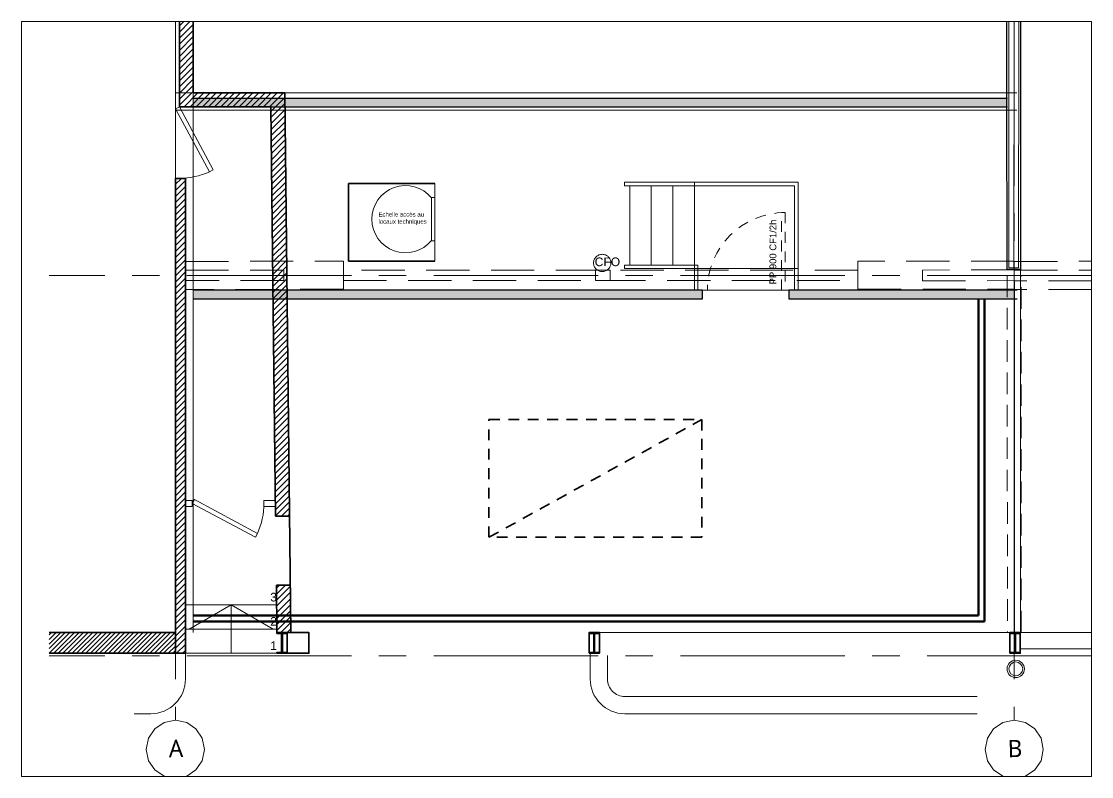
# Model space of a CAD drawing. Header units: metres. Extents: x -32.2 to 3, y -11.4 to 27.4.
# Drawn here: x -31.03 to -18.64, y -11.38 to -2.63 of the extents above; entities that cross this region are included whole.
import ezdxf
from ezdxf.xclip import XClip

# ---------------------------------------------------------------- set-up
doc = ezdxf.new("R2010")
doc.units = ezdxf.units.M
doc.header["$XCLIPFRAME"] = 0
for name, pattern in [('1808PS0Ex1$0$CENTER2', [28.575, 19.05, -3.175, 3.175, -3.175]), ('1808PS0Ex1$0$DASHED', [0.75, 0.5, -0.25]), ('1808PS0Ex1$0$DASHED2', [9.525, 6.35, -3.175]), ('1808PS0Ex1$0$INTERROMPU2', [9.525, 6.35, -3.175]), ('CACHE2', [0.1875, 0.125, -0.0625]), ('CONTINU', [0])]:
    doc.linetypes.add(name, pattern=pattern)
doc.layers.get('0').update_dxf_attribs({"linetype": 'CONTINUOUS'})
for name, color, linetype, lineweight in [('1808PS0Ex1$0$Ar0-Axe2', 25, '1808PS0Ex1$0$CENTER2', 5), ('1808PS0Ex1$0$Ar0-Handicap', 25, '1808PS0Ex1$0$INTERROMPU2', 5), ('1808PS0Ex1$0$Ar0-Texte1', 25, 'CONTINUOUS', 15), ('1808PS0Ex1$0$Ar2-Escalier', 25, 'CONTINUOUS', 9), ('1808PS0Ex1$0$Ar2-Maçon', 25, 'CONTINUOUS', 35), ('1808PS0Ex1$0$Ar2-Vue-FIN', 33, 'CONTINUOUS', 9), ('1808PS0Ex1$0$Ar6-Cloison', 25, 'CONTINUOUS', 25), ('1808PS0Ex1$0$Ar6-Projection', 33, '1808PS0Ex1$0$DASHED2', 9), ('1808PS0Ex1$0$Ar7-Menuiserie', 25, 'CONTINUOUS', 9), ('Ar0-Texte1', 2, 'CONTINUOUS', 15), ('Ar0-Texte2', 6, 'CONTINUOUS', 15), ('Ar2-Maçon', 7, 'CONTINUOUS', 35), ('Ar2-Vue-FIN', 9, 'CONTINUOUS', 9), ('Ar3-Charpente', 6, 'CONTINUOUS', 18), ('Ar6-Cloison', 3, 'CONTINUOUS', 25), ('Ar6-Doublage', 2, 'CONTINUOUS', 25), ('Ar8-Serrurerie', 4, 'CONTINUOUS', 18)]:
    doc.layers.add(name, color=color, linetype=linetype, lineweight=lineweight)
doc.layers.add('Ar0-SU', color=42, linetype='CONTINUOUS', lineweight=5, plot=False)
doc.styles.add('1808PS0Ex1$0$arial', font='arial.ttf')
doc.styles.add('1808PS0Ex1$0$HELV', font='swiss.ttf')
doc.styles.add('HELV', font='swiss.ttf')
doc.linetypes.add('BATTING', pattern='A,0.0001,-0.1,[134,ltypeshp.shx,S=0.1,R=0,X=-0.1,Y=0],-0.2,[134,ltypeshp.shx,S=0.1,R=180,X=0.1,Y=0],-0.1', length=0.4001)

# ---------------------------------------------------------------- blocks, each defined once
blk = doc.blocks.new('1808PS0Ex1$0$doors 83')
at = {"layer": '1808PS0Ex1$0$Ar7-Menuiserie'}
blk.add_lwpolyline([(0, 0), (0.731, 0.393), (0.755, 0.349), (0.024, -0.044), (0, 0)], dxfattribs=at)
at = {"layer": '1808PS0Ex1$0$Ar7-Menuiserie', "ltscale": 0.1}
blk.add_arc((-0.039, -0.005), 0.869, 0.3196, 23.9918, dxfattribs=at)
blk = doc.blocks.new('1808PS0Ex1')
at = {"layer": '1808PS0Ex1$0$Ar2-Maçon'}
h = blk.add_hatch(dxfattribs=at)
h.set_pattern_fill('ANSI31', color=256, scale=0.4, style=0)
h.set_pattern_definition([(45, (-30.7073, -100), (-0.03535534, 0.03535534), [])])
h.paths.add_polyline_path([(-27.617, 0.55), (-27.777, 0.55), (-27.771, 0), (-27.611, 0)])
h.paths.add_polyline_path([(-28.741, 9.281), (-28.901, 9.281), (-28.901, 6.091), (-27.841, 6.091), (-27.787, 1.349), (-27.626, 1.349), (-27.681, 6.251), (-28.741, 6.251)])
h.paths.add_polyline_path([(-28.901, 11.211), (-28.741, 11.211), (-28.741, 24.378), (-6.081, 24.378), (-0.402, 24.407), (-0.388, 23.602), (0.271, 23.613), (0.255, 24.61), (-6.081, 24.578), (-30.408, 24.578), (-30.408, 24.378), (-28.901, 24.378)])
h = blk.add_hatch(dxfattribs=at)
h.set_pattern_fill('ANSI31', color=256, scale=0.4, style=0)
h.set_pattern_definition([(45, (-28.946557, -100.24), (-0.03535534, 0.03535534), [])])
h.paths.add_polyline_path([(-28.831, 5.261), (-28.947, 5.261), (-28.947, -0.24), (-28.831, -0.24)])
h = blk.add_hatch(dxfattribs=at)
h.set_pattern_fill('ANSI31', color=256, scale=0.3, style=0)
h.set_pattern_definition([(45, (-30.7073, -0.24), (-0.0265165, 0.0265165), [])])
h.paths.add_polyline_path([(-28.947, 0), (-30.408, 0), (-30.408, -0.24), (-28.947, -0.24)])
at = {"layer": '1808PS0Ex1$0$Ar0-Axe2', "ltscale": 0.1}
for p, q in [((-28.947, 26), (-28.947, -1.016)), ((-19.231, 26.006), (-19.231, -1.016)), ((1.824, 4.136), (-30.408, 4.136)), ((1.824, -0.27), (-30.408, -0.27))]:
    blk.add_line(p, q, dxfattribs=at)
at = {"layer": '1808PS0Ex1$0$Ar0-Axe2'}
for centre in [(-28.947, -1.353), (-19.231, -1.353)]:
    blk.add_circle(centre, 0.337, dxfattribs=at)
at = {"layer": '1808PS0Ex1$0$Ar0-Handicap', "ltscale": 0.1}
blk.add_circle((-24.003, 4.281), 0.1, dxfattribs=at)
at = {"layer": '1808PS0Ex1$0$Ar2-Escalier'}
for points in [[(-28.831, 0.32), (-27.771, 0.32)], [(-28.301, 0.32), (-28.786, 0.04)], [(-28.301, -0.24), (-28.301, 0.32)], [(-28.301, 0.32), (-27.816, 0.04)], [(-28.831, 0.04), (-27.771, 0.04)], [(-28.831, -0.24), (-27.771, -0.24)]]:
    blk.add_lwpolyline(points, dxfattribs=at)
at = {"layer": '1808PS0Ex1$0$Ar2-Maçon'}
for points in [[(-28.901, 9.281), (-28.901, 6.091), (-27.841, 6.091), (-27.787, 1.349)], [(-27.777, 0.55), (-27.771, 0), (-27.611, 0), (-27.681, 6.251), (-28.741, 6.251), (-28.741, 9.281)], [(-28.831, 5.261), (-28.831, -0.24), (-28.947, -0.24), (-28.947, 5.261), (-28.831, 5.261)], [(-27.787, 1.349), (-27.626, 1.349)], [(-27.777, 0.55), (-27.617, 0.55)], [(-28.947, 0), (-30.408, 0)], [(-24.156, -0.24), (-24.036, -0.24), (-24.036, -0.23), (-24.091, -0.23), (-24.091, -0.01), (-24.036, -0.01), (-24.036, 0), (-24.156, 0), (-24.156, -0.01), (-24.101, -0.01), (-24.101, -0.23), (-24.156, -0.23), (-24.156, -0.24)], [(-24.156, -0.24), (-24.036, -0.24), (-24.036, -0.23), (-24.091, -0.23), (-24.091, -0.01), (-24.036, -0.01), (-24.036, 0), (-24.156, 0), (-24.156, -0.01), (-24.101, -0.01), (-24.101, -0.23), (-24.156, -0.23), (-24.156, -0.24)], [(-19.281, -0.24), (-19.161, -0.24), (-19.161, -0.23), (-19.216, -0.23), (-19.216, -0.01), (-19.161, -0.01), (-19.161, 0), (-19.281, 0), (-19.281, -0.01), (-19.226, -0.01), (-19.226, -0.23), (-19.281, -0.23), (-19.281, -0.24)], [(-19.281, -0.24), (-19.161, -0.24), (-19.161, -0.23), (-19.216, -0.23), (-19.216, -0.01), (-19.161, -0.01), (-19.161, 0), (-19.281, 0), (-19.281, -0.01), (-19.226, -0.01), (-19.226, -0.23), (-19.281, -0.23), (-19.281, -0.24)], [(-27.771, -0.24), (-27.651, -0.24), (-27.651, -0.23), (-27.706, -0.23), (-27.706, -0.01), (-27.651, -0.01), (-27.651, 0), (-27.771, 0), (-27.771, -0.01), (-27.716, -0.01), (-27.716, -0.23), (-27.771, -0.23), (-27.771, -0.24)], [(-27.771, -0.24), (-27.651, -0.24), (-27.651, -0.23), (-27.706, -0.23), (-27.706, -0.01), (-27.651, -0.01), (-27.651, 0), (-27.771, 0), (-27.771, -0.01), (-27.716, -0.01), (-27.716, -0.23), (-27.771, -0.23), (-27.771, -0.24)], [(-27.651, -0.24), (-27.401, -0.24), (-27.401, 0), (-27.651, 0), (-27.651, -0.24)], [(-27.651, -0.24), (-27.401, -0.24), (-27.401, 0), (-27.651, 0), (-27.651, -0.24)], [(-24.156, -0.01), (-24.156, -0.23)], [(-24.156, -0.01), (-24.156, -0.23)], [(-24.156, -0.01), (-24.156, -0.23)], [(-24.036, -0.01), (-24.036, -0.23)], [(-24.036, -0.01), (-24.036, -0.23)], [(-24.036, -0.01), (-24.036, -0.23)], [(-24.036, -0.01), (-24.036, -0.23)], [(-24.036, -0.01), (-24.036, -0.23)], [(-24.036, -0.01), (-24.036, -0.23)], [(-19.281, -0.01), (-19.281, -0.23)], [(-19.281, -0.01), (-19.281, -0.23)], [(-19.281, -0.01), (-19.281, -0.23)], [(-19.161, -0.01), (-19.161, -0.23)], [(-19.161, -0.01), (-19.161, -0.23)], [(-19.161, -0.01), (-19.161, -0.23)], [(-28.947, -0.24), (-30.408, -0.24)], [(-24.036, -0.24), (-24.156, -0.24)], [(-24.036, -0.24), (-24.156, -0.24)], [(-19.161, -0.24), (-19.281, -0.24)], [(-19.161, -0.24), (-19.281, -0.24)]]:
    blk.add_lwpolyline(points, dxfattribs=at)
at = {"layer": '1808PS0Ex1$0$Ar2-Vue-FIN', "linetype": '1808PS0Ex1$0$DASHED', "ltscale": 0.5}
for points in [[(-19.312, 4.136), (-19.31, 0)], [(-19.15, 0), (-19.152, 4.136)]]:
    blk.add_lwpolyline(points, dxfattribs=at)
at = {"layer": '1808PS0Ex1$0$Ar2-Vue-FIN'}
for points in [[(-19.281, 0), (-24.036, 0)], [(-14.406, 0), (-19.161, 0)]]:
    blk.add_lwpolyline(points, dxfattribs=at)
for points in [[(-29.425, -0.94), (-29.231, -0.94, 0.414214), (-28.831, -0.54), (-28.831, -0.24)], [(-24.142, -0.24), (-24.142, -0.54, 0.414214), (-23.742, -0.94), (-19.661, -0.94)], [(-23.942, -0.265), (-23.942, -0.54, 0.414214), (-23.742, -0.74), (-19.661, -0.74)]]:
    blk.add_lwpolyline(points, format="xyb", dxfattribs=at)
for radius in [0.1, 0.1, 0.1, 0.1, 0.1, 0.1, 0.08, 0.08, 0.08, 0.08, 0.08, 0.08]:
    blk.add_circle((-19.213, -0.421), radius, dxfattribs=at)
at = {"layer": '1808PS0Ex1$0$Ar6-Cloison'}
blk.add_line((-19.231, 4.066), (-19.231, 0), dxfattribs=at)
at = {"layer": '1808PS0Ex1$0$Ar6-Projection', "linetype": '1808PS0Ex1$0$DASHED'}
for points in [[(-28.831, 4.299), (-27, 4.301), (-27, 3.976), (-28.831, 3.974)], [(-19.231, 4.301), (-21.041, 4.301), (-21.041, 3.976), (-19.231, 3.976)], [(-19.231, 4.299), (-17.42, 4.301), (-17.42, 3.976), (-19.231, 3.974)], [(-28.831, 4.196), (-27.691, 4.197), (-27.691, 4.076), (-28.831, 4.076)], [(-21.041, 4.199), (-27, 4.199), (-27, 4.079), (-21.041, 4.079)], [(-24.081, 4.198), (-23.911, 4.198), (-23.911, 4.078), (-24.081, 4.078)], [(-19.231, 4.201), (-20.295, 4.199), (-20.295, 4.074), (-19.231, 4.076)], [(-19.231, 4.199), (-18.166, 4.199), (-18.166, 4.074), (-19.231, 4.074)]]:
    blk.add_lwpolyline(points, close=True, dxfattribs=at)
at = {"layer": '1808PS0Ex1$0$Ar7-Menuiserie'}
for points in [[(-28.831, 1.461), (-28.751, 1.461), (-28.751, 1.531), (-28.831, 1.531)], [(-28.831, 1.461), (-28.751, 1.461), (-28.751, 1.531), (-28.831, 1.531)], [(-28.831, 1.461), (-28.751, 1.461), (-28.751, 1.531), (-28.831, 1.531)], [(-27.787, 1.461), (-27.921, 1.461), (-27.921, 1.531), (-27.787, 1.531)], [(-27.787, 1.461), (-27.921, 1.461), (-27.921, 1.531), (-27.787, 1.531)], [(-27.787, 1.461), (-27.921, 1.461), (-27.921, 1.531), (-27.787, 1.531)], [(-27.787, 1.461), (-27.921, 1.461), (-27.921, 1.531), (-27.787, 1.531)], [(-27.787, 1.461), (-27.921, 1.461), (-27.921, 1.531), (-27.787, 1.531)], [(-27.787, 1.461), (-27.921, 1.461), (-27.921, 1.531), (-27.787, 1.531)]]:
    blk.add_lwpolyline(points, dxfattribs=at)
at = {"layer": '1808PS0Ex1$0$Ar7-Menuiserie', "rotation": 270}
blk.add_blockref('1808PS0Ex1$0$doors 83', (-28.901, 6.091), dxfattribs=at)
at = {"layer": '1808PS0Ex1$0$Ar7-Menuiserie', "xscale": -1, "rotation": 180}
blk.add_blockref('1808PS0Ex1$0$doors 83', (-28.751, 1.496), dxfattribs=at)
at = {"layer": '1808PS0Ex1$0$Ar0-Axe2', "char_height": 0.2, "attachment_point": 1, "rotation": 0.6948, "style": '1808PS0Ex1$0$arial'}
for s, width, insert in [('{\\fSegoe UI Light|b0|i0|c0|p34;A}', 4.6219, (-29.024, -1.244)), ('{\\fSegoe UI Light|b0|i0|c0|p34;B}', 0.21601, (-19.308, -1.244))]:
    blk.add_mtext_dynamic_manual_height_columns(s, width=width, gutter_width=1, heights=[0], dxfattribs=dict(at, insert=insert))
at = {"layer": '1808PS0Ex1$0$Ar0-Texte1', "insert": (-24.09, 4.344), "char_height": 0.1, "attachment_point": 1, "style": '1808PS0Ex1$0$HELV'}
blk.add_mtext_dynamic_manual_height_columns('CFO', width=0.21454, gutter_width=4, heights=[0], dxfattribs=at)
at = {"layer": '1808PS0Ex1$0$Ar2-Escalier', "char_height": 0.1, "attachment_point": 9, "style": '1808PS0Ex1$0$HELV'}
for s, insert in [('3\\P', (-27.771, 0.359)), ('2\\P', (-27.771, 0.079)), ('1\\P', (-27.771, -0.201))]:
    blk.add_mtext_dynamic_manual_height_columns(s, width=0.43825, gutter_width=4, heights=[0.202], dxfattribs=dict(at, insert=insert))
blk = doc.blocks.new('A$C41B51791')
at = {"layer": 'Ar6-Doublage', "linetype": 'CONTINU', "lineweight": -2}
h = blk.add_hatch(color=0, dxfattribs=at)
h.dxf.hatch_style = 1
h.paths.add_polyline_path([(0.031, 6.187), (-1.03, 6.187), (-1.03, 6.087), (0.032, 6.087)])
h = blk.add_hatch(color=0, dxfattribs=at)
h.dxf.hatch_style = 1
h.paths.add_polyline_path([(8.402, 6.187), (0.036, 6.187), (0.036, 6.087), (8.402, 6.087)])
at = {"color": 1, "linetype": 'CACHE2', "lineweight": -2}
blk.add_lwpolyline([(5.825, 3.965), (5.785, 3.965), (5.785, 4.865), (5.825, 4.865)], close=True, dxfattribs=at)
blk.add_arc((5.825, 3.965), 0.9, 90, 180, dxfattribs=at)
at = {"layer": 'Ar2-Maçon', "color": 0, "linetype": 'CONTINU', "lineweight": -2}
for p, q in [((-1.03, 6.239), (-1.03, 0)), ((1.77, 5.2), (1.77, 4.3))]:
    blk.add_line(p, q, dxfattribs=at)
at = {"layer": 'Ar2-Maçon'}
for p, q in [((0.77, 4.3), (0.77, 5.2)), ((0.77, 5.2), (1.77, 5.2)), ((1.77, 4.3), (0.77, 4.3))]:
    blk.add_line(p, q, dxfattribs=at)
at = {"layer": 'Ar2-Maçon', "linetype": 'CACHE2'}
blk.add_lwpolyline([(4.86, 1.103), (2.395, 1.103), (2.395, 2.467), (4.86, 2.467)], close=True, dxfattribs=at)
blk.add_lwpolyline([(2.395, 1.103), (4.86, 2.467)], dxfattribs=at)
at = {"layer": 'Ar6-Cloison', "color": 0, "linetype": 'CONTINU'}
for points in [[(8.402, 6.187), (-1.03, 6.187)], [(8.402, 6.087), (-1.03, 6.087)]]:
    blk.add_lwpolyline(points, dxfattribs=at)
at = {"layer": 'Ar6-Doublage', "color": 1, "lineweight": 50}
for p, q in [((8.066, 3.865), (8.066, 0.198)), ((8.136, 3.865), (8.136, 0.128)), ((8.066, 0.198), (-1.03, 0.198)), ((8.136, 0.128), (-1.03, 0.128))]:
    blk.add_line(p, q, dxfattribs=at)
at = {"layer": 'Ar8-Serrurerie', "linetype": 'CONTINU', "lineweight": -2}
for p, q in [((3.965, 5.175), (3.965, 5.215)), ((3.965, 5.215), (4.775, 5.215)), ((5.975, 5.215), (4.775, 5.215)), ((4.775, 5.215), (4.775, 4.215)), ((4.775, 5.215), (4.775, 4.215)), ((5.975, 4.215), (5.975, 5.215)), ((3.965, 5.175), (4.775, 5.175)), ((4.025, 5.175), (4.025, 4.255)), ((4.275, 5.175), (4.275, 4.255)), ((4.525, 5.175), (4.525, 4.255)), ((5.935, 5.175), (4.775, 5.175)), ((5.935, 4.215), (5.935, 5.175)), ((4.815, 4.255), (3.965, 4.255)), ((3.965, 4.215), (3.965, 4.255)), ((4.815, 4.255), (4.815, 3.965)), ((4.775, 4.215), (3.965, 4.215)), ((5.975, 4.215), (4.775, 4.215)), ((4.775, 4.215), (4.775, 3.965)), ((4.775, 4.215), (5.975, 4.215)), ((5.935, 3.965), (5.935, 4.215)), ((5.975, 3.965), (5.975, 4.215)), ((4.775, 3.965), (5.975, 3.965))]:
    blk.add_line(p, q, dxfattribs=at)
at = {"layer": 'Ar8-Serrurerie'}
blk.add_lwpolyline([(1.77, 5.038), (1.73, 5.038), (1.73, 4.538), (1.77, 4.538)], close=True, dxfattribs=at)
blk.add_lwpolyline([(1.77, 5.038), (1.73, 5.038), (1.73, 4.538), (1.77, 4.538)], close=True, dxfattribs=at)
blk.add_arc((1.428, 4.788), 0.39, 39.306, 320.694, dxfattribs=at)
blk.add_arc((1.428, 4.788), 0.39, 39.306, 320.694, dxfattribs=at)
at = {"layer": 'Ar0-Texte2', "color": 0, "insert": (5.644, 4.033), "char_height": 0.07846, "width": 0.93957, "attachment_point": 1, "rotation": 89.9044, "style": 'HELV'}
blk.add_mtext('{\\fArial|b0|i0|c0|p34;PP 900 CF1/2h}', dxfattribs=at)
at = {"layer": 'Ar8-Serrurerie', "insert": (1.115, 4.869), "char_height": 0.05, "attachment_point": 1, "style": 'HELV'}
blk.add_mtext_dynamic_manual_height_columns('Echelle accès au locaux techniques', width=0.68578, gutter_width=0.807, heights=[0], dxfattribs=at)
blk = doc.blocks.new('A$C128852EF')
at = {"layer": 'Ar6-Cloison', "linetype": 'CONTINU', "lineweight": -2}
h = blk.add_hatch(color=1, dxfattribs=at)
h.dxf.hatch_style = 1
h.paths.add_polyline_path([(0.057, 3.965), (-1.03, 3.965), (-1.03, 3.865), (0.058, 3.865)])
h = blk.add_hatch(color=1, dxfattribs=at)
h.dxf.hatch_style = 1
h.paths.add_polyline_path([(3.715, 3.965), (0.063, 3.965), (0.064, 3.865), (3.715, 3.865)])
h.paths.add_polyline_path([(3.965, 3.965), (3.715, 3.965), (3.715, 3.865), (3.965, 3.865)])
h.paths.add_polyline_path([(4.775, 3.965), (3.965, 3.965), (3.965, 3.865), (4.775, 3.865)])
h.paths.add_polyline_path([(4.875, 3.965), (4.775, 3.965), (4.775, 3.865), (4.875, 3.865)])
h = blk.add_hatch(color=1, dxfattribs=at)
h.dxf.hatch_style = 1
h.paths.add_polyline_path([(5.975, 3.965), (5.875, 3.965), (5.875, 3.865), (5.975, 3.865)])
h.paths.add_polyline_path([(8.48, 3.965), (5.975, 3.965), (5.975, 3.865), (8.48, 3.865)])
at = {"layer": 'Ar6-Cloison', "color": 1}
for points in [[(4.875, 3.965), (-1.03, 3.965)], [(-1.03, 3.865), (4.875, 3.865), (4.875, 3.965)], [(8.517, 3.965), (5.875, 3.965)], [(5.875, 3.965), (5.875, 3.865), (8.517, 3.865)]]:
    blk.add_lwpolyline(points, dxfattribs=at)

msp = doc.modelspace()

# ---------------------------------------------------------------- linework, layer by layer
at = {"layer": 'Ar0-SU'}
msp.add_lwpolyline([(-31.033, -2.63), (-18.637, -2.63), (-18.637, -11.377), (-31.033, -11.377)], close=True, dxfattribs=at)
msp.add_lwpolyline([(-19.46, -2.63), (-19.46, -9.899), (-18.637, -9.899)], dxfattribs=at)
at = {"layer": 'Ar2-Vue-FIN'}
for points in [[(-19.48, -2.63), (-19.482, -5.483), (-19.596, -5.483), (-19.597, -3.458)], [(-19.597, -3.458), (-19.597, -2.63)], [(-19.502, -3.458), (-29.248, -3.458)], [(-19.502, -3.658), (-29.248, -3.658)]]:
    msp.add_lwpolyline(points, dxfattribs=at)
at = {"layer": 'Ar2-Vue-FIN', "linetype": 'BATTING', "ltscale": 0.1}
msp.add_lwpolyline([(-19.535, -2.63), (-19.539, -5.483)], dxfattribs=at)
at = {"layer": 'Ar6-Cloison'}
for points in [[(-19.46, -2.63), (-19.462, -5.503), (-19.616, -5.503), (-19.617, -3.458)], [(-19.617, -3.458), (-19.617, -2.63)]]:
    msp.add_lwpolyline(points, dxfattribs=at)

# ---------------------------------------------------------------- block references
at = {"layer": 'Ar0-Texte1'}
for name, p in [('A$C41B51791', (-28.012, -9.709)), ('A$C128852EF', (-28.017, -9.709))]:
    msp.add_blockref(name, p, dxfattribs=at)
at = {"layer": 'Ar3-Charpente', "color": 142, "true_color": 0x09a3d3, "transparency": 33554559}
ref = msp.add_blockref('1808PS0Ex1', (-0.302, -9.709), dxfattribs=at)
XClip(ref).set_block_clipping_path([(-30.7308572962, -1.6687368443), (-18.3350253754, 7.0785468658)])

doc.saveas('drawing.dxf')
